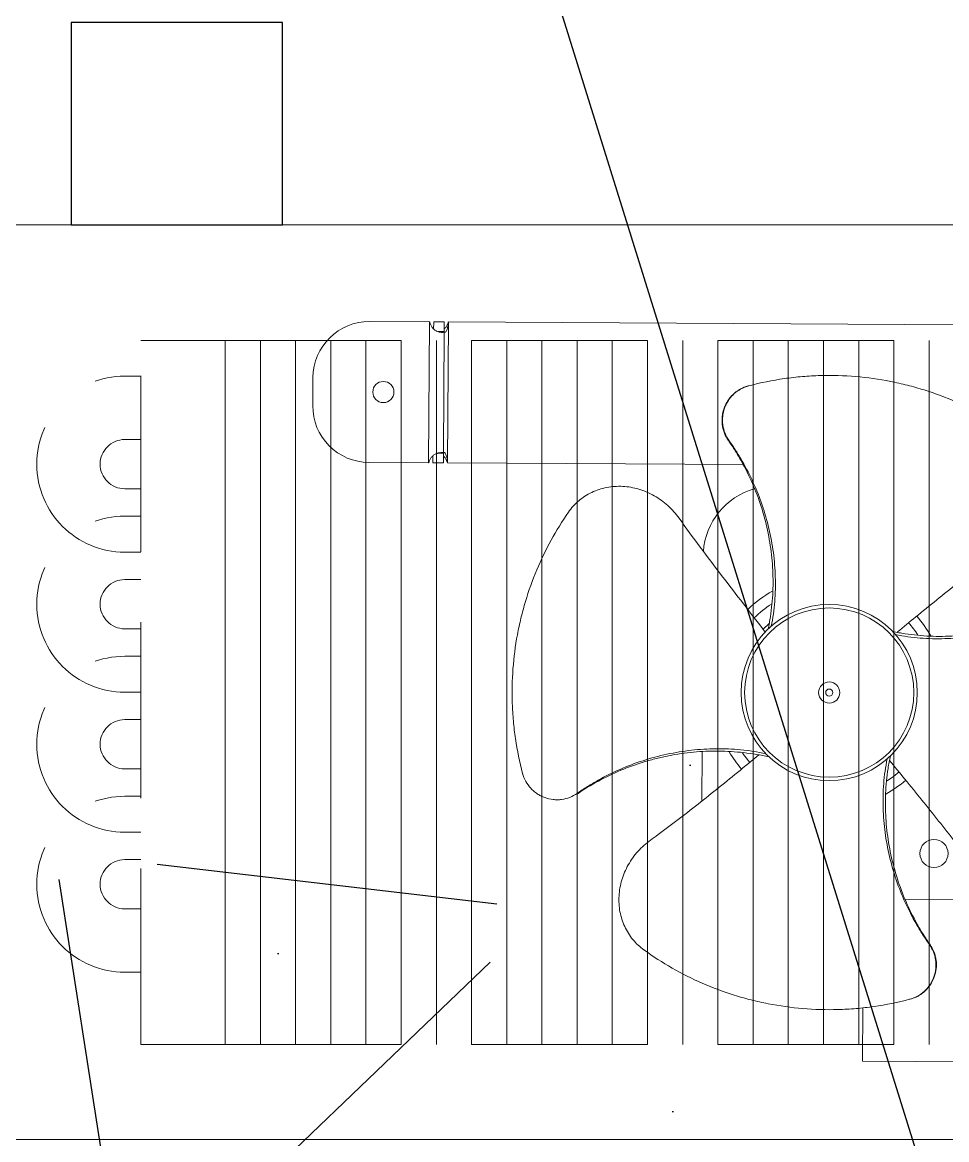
# Model space of a CAD drawing. Header units: millimetres. Extents: x 12325263 to 13848842, y -1463133 to 573208.
# Drawn here: x 12567190.1 to 12567321.4, y -834841.9 to -834683.1 of the extents above; entities that cross this region are included whole.
import ezdxf
from ezdxf.xclip import XClip

# ---------------------------------------------------------------- set-up
doc = ezdxf.new("R2010")
doc.units = ezdxf.units.MM
doc.header["$LTSCALE"] = 1000
doc.header["$XCLIPFRAME"] = 0
for name, pattern in [('ACAD_ISO03W100', [30, 12, -18]), ('DASH', [0.35, 0.25, -0.1]), ('DASH_2_167774853', [81.6, 40.8, -40.8]), ('HIDDEN', [9.524999999999999, 6.35, -3.175]), ('PHANTOM', [2.5, 1.25, -0.25, 0.25, -0.25, 0.25, -0.25])]:
    doc.linetypes.add(name, pattern=pattern)
for name, color, linetype in [('fur202301', 252, 'Continuous'), ('WALL', 5, 'Continuous'), ('WALL-SHATCH', 8, 'Continuous'), ('建筑-楼板开洞', 251, 'Continuous')]:
    doc.layers.add(name, color=color, linetype=linetype)

# ---------------------------------------------------------------- blocks, each defined once
blk = doc.blocks.new('adgshg13-A$C7F010FC0')
at = {"layer": 'WALL-SHATCH'}
h = blk.add_hatch(color=256, dxfattribs=at)
h.dxf.hatch_style = 1
h.paths.add_polyline_path([(-60384.17120504379, -16880.89509773254), (-763.1647881269455, 197.4793643951416), (12587.61850607395, -13153.30393266678), (12587.61850607395, -157996.0197629929), (-162964.8506313562, -188820.4315237999), (-171262.3814957142, -180522.900662899), (-171262.3814957142, -31310.89849328995), (-150707.1909123659, -10755.70791006088), (-131860.0775495768, -7980.895098209381), (-99162.38149428368, -7980.895098209381), (-99162.38149428368, -4980.895097732544), (-76620.42811572552, -4980.895097732544), (-70107.65229141712, -16880.89509773254)], flags=16)
h.paths.add_polyline_path([(-60091.22944009304, -16380.89510011673), (-646.8769880533218, 646.876989364624), (12987.61850607395, -12987.61850786209), (12987.61850607395, -158331.9049158096), (-163100.5840539932, -189250.3835258484), (-171662.3814958334, -180688.5860877037), (-171662.3814958334, -31145.21306848526), (-150777.8961598873, -10260.7277340889), (-131896.6870943308, -7480.895098209381), (-99562.38149428368, -7480.895098209381), (-99562.38149428368, -4580.895097732544), (-76365.55243730545, -4580.895097732544), (-69907.50581622124, -16380.89510774612)])
blk = doc.blocks.new('A$C4C7A72D3')
at = {"layer": 'WALL', "color": 1}
blk.add_blockref('adgshg13-A$C7F010FC0', (210433.0120974779, 205503.5692701337), dxfattribs=at)
blk = doc.blocks.new('asdgagA$C738B0E02')
at = {"color": 250, "linetype": 'DASH', "lineweight": 0, "ltscale": 0.1}
for p, q in [((436.7720022453141, 100.0000016638442), (26.77200224531407, 100.0000016638369)), ((436.7720022453141, 100.0000016638442), (448.7720022453141, 100.0000016638442)), ((448.7720022453141, 1.663844159338623e-06), (448.7720022453141, 100.0000016638442)), ((448.7720022453141, 94.95317655440158), (451.0440505337174, 94.95317655440158)), ((448.7720022453141, 85.95317655440158), (451.0440505337174, 85.95317655440158)), ((448.7720022453141, 78.95317655440158), (451.0440505337174, 78.95317655440158)), ((448.7720022453141, 75.05767712575471), (451.0440505337174, 75.05767712575471)), ((448.7720022453141, 69.95317655440158), (451.0440505337174, 69.95317655440158)), ((448.7720022453141, 69.95317655440158), (451.0440505337174, 69.95317655440158)), ((448.7720022453141, 66.05767712575471), (451.0440505337174, 66.05767712575471)), ((448.7720022453141, 59.05767712575471), (451.0440505337174, 59.05767712575471)), ((448.7720022453141, 55.16217769712239), (451.0440505337174, 55.16217769712239)), ((448.7720022453141, 50.05767712575471), (451.0440505337174, 50.05767712575471)), ((448.7720022453141, 50.05767712575471), (451.0440505337174, 50.05767712575471)), ((448.7720022453141, 50.05767712575471), (451.0440505337174, 50.05767712575471)), ((448.7720022453141, 46.16217769712239), (451.0440505337174, 46.16217769712239)), ((448.7720022453141, 39.16217769712239), (451.0440505337174, 39.16217769712239)), ((448.7720022453141, 35.26667826847552), (451.0440505337174, 35.26667826847552)), ((448.7720022453141, 30.16217769712239), (451.0440505337174, 30.16217769712239)), ((448.7720022453141, 30.16217769712239), (451.0440505337174, 30.16217769712239)), ((448.7720022453141, 30.16217769712239), (451.0440505337174, 30.16217769712239)), ((448.7720022453141, 30.16217769712239), (451.0440505337174, 30.16217769712239)), ((448.7720022453141, 26.26667826847552), (451.0440505337174, 26.26667826847552)), ((448.7720022453141, 19.26667826847552), (451.0440505337174, 19.26667826847552)), ((448.7720022453141, 10.26667826847552), (451.0440505337174, 10.26667826847552)), ((26.77200224531407, 1.663836883381009e-06), (436.7720022453141, 1.663844159338623e-06)), ((436.7720022453141, 1.663844159338623e-06), (448.7720022453141, 1.663844159338623e-06))]:
    blk.add_line(p, q, dxfattribs=at)
at = {"color": 250, "linetype": 'DASH_2_167774853', "lineweight": 0, "ltscale": 0.1}
for p, q in [((336.7720022453141, 100.0000016638442), (336.7720022453141, 1.663844159338623e-06)), ((341.7720022453141, 100.0000016638442), (341.7720022453141, 1.663844159338623e-06)), ((346.7720022453141, 100.0000016638442), (346.7720022453141, 1.663844159338623e-06)), ((351.7720022453141, 100.0000016638442), (351.7720022453141, 1.663844159338623e-06)), ((356.7720022453141, 100.0000016638442), (356.7720022453141, 1.663844159338623e-06)), ((361.7720022453141, 100.0000016638442), (361.7720022453141, 1.663844159338623e-06)), ((366.7720022453141, 100.0000016638442), (366.7720022453141, 1.663844159338623e-06)), ((371.7720022453141, 100.0000016638442), (371.7720022453141, 1.663844159338623e-06)), ((376.7720022453141, 100.0000016638442), (376.7720022453141, 1.663844159338623e-06)), ((381.7720022453141, 100.0000016638442), (381.7720022453141, 1.663844159338623e-06)), ((386.7720022453141, 100.0000016638442), (386.7720022453141, 1.663844159338623e-06)), ((391.7720022453141, 100.0000016638442), (391.7720022453141, 1.663844159338623e-06)), ((396.7720022453141, 100.0000016638442), (396.7720022453141, 1.663844159338623e-06)), ((401.7720022453141, 100.0000016638442), (401.7720022453141, 1.663844159338623e-06)), ((406.7720022453141, 100.0000016638442), (406.7720022453141, 1.663844159338623e-06)), ((411.7720022453141, 100.0000016638442), (411.7720022453141, 1.663844159338623e-06)), ((416.7720022453141, 100.0000016638442), (416.7720022453141, 1.663844159338623e-06)), ((421.7720022453141, 100.0000016638442), (421.7720022453141, 1.663844159338623e-06)), ((426.7720022453141, 100.0000016638442), (426.7720022453141, 1.663844159338623e-06)), ((431.7720022453141, 100.0000016638442), (431.7720022453141, 1.663844159338623e-06)), ((436.7720022453141, 1.663844159338623e-06), (436.7720022453141, 100.0000016638442)), ((436.7720022453141, 100.0000016638442), (436.7720022453141, 1.663844159338623e-06))]:
    blk.add_line(p, q, dxfattribs=at)
at = {"color": 250, "linetype": 'DASH', "lineweight": 0, "ltscale": 0.1}
for centre, radius in [((451.0440505337174, 82.45317655440158), 12.5), ((451.0440505337174, 82.45317655440158), 3.5), ((451.0440505337174, 62.55767712575471), 12.5), ((451.0440505337174, 62.55767712575471), 3.5), ((451.0440505337174, 42.66217769712239), 12.5), ((451.0440505337174, 42.66217769712239), 3.5), ((451.0440505337174, 22.76667826847552), 12.5), ((451.0440505337174, 22.76667826847552), 3.5)]:
    blk.add_arc(centre, radius, 270, 90, dxfattribs=at)
blk = doc.blocks.new('asdgag风机')
at = {"color": 18, "lineweight": 0, "true_color": 0x000000}
for p, q in [((11789.53820538704, 5628.639247120731), (11789.53820538704, 5678.021733962297)), ((11894.20898088093, 5642.133217381654), (11894.20898113573, 5569.197882591225)), ((11789.53820538704, 5628.639247120731), (11797.09827943855, 5628.639247120731)), ((11874.18367411711, 5569.20704351825), (11874.18367387554, 5611.343893765622))]:
    blk.add_line(p, q, dxfattribs=at)
at = {"color": 18, "linetype": 'Continuous', "lineweight": 0, "true_color": 0x000000}
for p, q in [((11812.58658209196, 5634.59438025165), (11812.58658209196, 5642.133217381654)), ((11826.33367624222, 5605.587032804207), (11833.33863882101, 5605.587032804207)), ((11874.18367411711, 5569.20704351825), (11874.18367516647, 5569.197890065306)), ((11894.20898113573, 5569.20704351825), (11874.18367411711, 5569.20704351825)), ((11874.18367388601, 5568.606287393754), (11874.18367425841, 5567.104389624678)), ((11875.56018615235, 5567.804018755538), (11875.56018722617, 5568.60628518156)), ((11892.83246898085, 5568.606282149188), (11875.56018722617, 5568.60628518156)), ((11892.83246898085, 5568.606282149188), (11892.83246852455, 5567.737255926379)), ((11894.20898092225, 5568.606279933747), (11894.2089808284, 5567.104382163573)), ((11874.18367402735, 5566.503633500131), (11874.18367174589, 5558.01347909132)), ((11894.2089805973, 5566.503626039077), (11874.18367402735, 5566.503633500131)), ((11894.20897831584, 5558.013471630265), (11894.2089805973, 5566.503626039077)), ((11882.19379083302, 5550.003352172103), (11886.19885279973, 5550.003350681433))]:
    blk.add_line(p, q, dxfattribs=at)
at = {"color": 18, "linetype": 'Continuous', "lineweight": 0, "true_color": 0x000000, "flags": 128}
for points in [[(11830.65119046523, 5633.591163017252), (11829.99694774992, 5632.803015953035), (11829.36606605016, 5631.924345419849)], [(11850.80170757163, 5614.137916088224), (11850.82499864959, 5614.159924977281), (11851.6409566242, 5615.005938392247)], [(11831.89124244351, 5612.388291467783), (11832.09064286656, 5612.21403500228), (11833.19404894295, 5611.352758410578)], [(11894.20898113573, 5569.20704351825), (11894.20898104477, 5569.205894673606), (11894.20898140248, 5569.204753290013), (11894.20898131153, 5569.203604445367), (11894.20898120295, 5569.202463060677), (11894.20898109443, 5569.201321676037), (11894.20898146971, 5569.200172832489), (11894.20898136113, 5569.1990314478), (11894.20898127018, 5569.197882603152)], [(11874.18367388601, 5568.606287393754), (11874.40055371898, 5568.60628359461), (11874.61288665437, 5568.606284003614), (11874.81622092722, 5568.606285592945), (11875.00629686708, 5568.606285787375), (11875.17912894044, 5568.606290117414), (11875.33109532347, 5568.606290050626), (11875.45900685392, 5568.606285533677), (11875.56018722617, 5568.60628518156)], [(11892.83246898085, 5568.606282149188), (11892.93364795434, 5568.606281793824), (11893.06156039973, 5568.60628473903), (11893.213525384, 5568.606284668949), (11893.38635747499, 5568.606281539028), (11893.57643388103, 5568.606281734557), (11893.77976908641, 5568.606283326034), (11893.9921020218, 5568.60628373504), (11894.20898092225, 5568.606279933747)], [(11874.18367402735, 5566.503633500131), (11874.18367393225, 5566.507632075376), (11874.18367381952, 5566.511638110625), (11874.18367370684, 5566.515644145828), (11874.18367359411, 5566.51965018108), (11874.18367348144, 5566.52365621633), (11874.18367336871, 5566.527662251529), (11874.18367325603, 5566.531668286781), (11874.1836731433, 5566.535674321982)], [(11874.18367425841, 5567.104389624678), (11874.40055222638, 5567.104385821141), (11874.61288516177, 5567.104386230145), (11874.81622129961, 5567.10438782387), (11875.00629723947, 5567.104388018248), (11875.17912931284, 5567.104392348337), (11875.19090497331, 5567.104390250288)], [(11893.20406224333, 5567.104386985065), (11893.21352529016, 5567.104386898772), (11893.38635738109, 5567.104383768854), (11893.57643332095, 5567.104383963234), (11893.77976899251, 5567.104385555858), (11893.99210146172, 5567.104385963768), (11894.2089808284, 5567.104382163573)], [(11894.20898064577, 5566.535666863126), (11894.20898029221, 5566.531660826776), (11894.20898040494, 5566.527654791576), (11894.20898050005, 5566.52365621633), (11894.20898061277, 5566.519650181079), (11894.20898025921, 5566.515644144731), (11894.20898037189, 5566.511638109529), (11894.20898048462, 5566.507632074277), (11894.2089805973, 5566.503626039077)]]:
    blk.add_lwpolyline(points, dxfattribs=at)
at = {"color": 18, "linetype": 'Continuous', "lineweight": 0, "true_color": 0x000000}
for centre, radius in [((11819.09480651012, 5638.628788433334), 2.002530691209623), ((11841.87359312263, 5623.609808249263), 12.51581682005997), ((11841.87359312263, 5623.609808249263), 12.01518414725757), ((11841.87359312263, 5623.609808249263), 1.501898018407211), ((11841.87359312263, 5623.609808249263), 0.5006326728023988), ((11884.19632521903, 5560.016003397755), 1.501898018407106)]:
    blk.add_circle(centre, radius, dxfattribs=at)
for centre, radius, start, end in [((11841.87359312263, 5623.609808249263), 16.52087820247915, 48.52913982195294, 60.45195352199714), ((11841.87359312263, 5623.609808249263), 15.01898018407197, 48.36054598782324, 56.66829207323114), ((11841.87359312263, 5623.609808249263), 16.52087820247918, 138.5356785024722, 150.4758794764958), ((11841.87359312263, 5623.609808249263), 15.01898018407197, 314.5350674850347, 326.5420559483891), ((11841.87359312263, 5623.609808249263), 16.52087820247918, 315.2396857779509, 330.4758794764958), ((11861.14795102553, 5615.599685484424), 10.01265345604797, 273.7373532061236, 343.7384482624732), ((11841.87359312263, 5623.609808249263), 16.52087820247918, 228.5291398219529, 238.9711771602478), ((11882.19379396754, 5558.013473266896), 8.01012276483841, 179.9999839687114, 269.9999839688156), ((11886.19885534994, 5558.013472146265), 8.01012276483841, 269.9999839688156, 359.9999839687114)]:
    blk.add_arc(centre, radius, start, end, dxfattribs=at)
for points, knots in [([(11856.31429853321, 5659.317514846385), (11855.97784037509, 5658.852343177337), (11855.65182360773, 5658.377935543241), (11855.02123176821, 5657.410094970148), (11854.71638653385, 5656.916390204913), (11853.84365347354, 5655.422656613696), (11853.31350016095, 5654.405172876292), (11851.87950015252, 5651.286405587285), (11851.12225198364, 5649.123195434659), (11850.44215066081, 5646.30297666456), (11850.31872368294, 5645.732550249102), (11850.10170190569, 5644.591587518915), (11850.00832686694, 5644.019680050848), (11849.77133707582, 5642.299737760534), (11849.66950810975, 5641.147628017114), (11849.58734905881, 5638.830469407319), (11849.60548906653, 5637.665560666925), (11849.73501413775, 5635.906335623828), (11849.79278082423, 5635.318202765404), (11849.94492411906, 5634.148735026869), (11850.04405223811, 5633.566757226355), (11850.16289235644, 5632.987078048387)], [0, 0, 0, 0, 0.0625, 0.0625, 0.125, 0.125, 0.2500000000000001, 0.2500000000000001, 0.5000000000000001, 0.5000000000000001, 0.5625000000000001, 0.5625000000000001, 0.6250000000000001, 0.6250000000000001, 0.7500000000000002, 0.7500000000000002, 0.8750000000000002, 0.8750000000000002, 0.9375, 0.9375, 1, 1, 1, 1]), ([(11850.61113348556, 5632.570894069592), (11850.55170306036, 5632.864271776432), (11850.49243005713, 5633.157609519772), (11850.38329946643, 5633.745405173917), (11850.33414255157, 5634.039954227474), (11850.20281544499, 5634.925553529813), (11850.13627939966, 5635.518488384038), (11850.0292002926, 5636.707421103327), (11849.99093955139, 5637.301602794975), (11849.94806258339, 5638.484111508884), (11849.94256746429, 5639.073331162363), (11849.97060416829, 5640.835526038847), (11850.05082845756, 5642.002816323166), (11850.3254823424, 5644.324561301944), (11850.52221351516, 5645.478759729973), (11850.90485425535, 5647.200829121995), (11851.04669048737, 5647.773835055121), (11851.35702786604, 5648.904836177806), (11851.52607985834, 5649.464168254395), (11852.07459775865, 5651.123939489957), (11852.49358251394, 5652.206982138221), (11853.43291519855, 5654.329064295248), (11853.95621275601, 5655.366792936228), (11854.82086466336, 5656.889127066457), (11855.12318710967, 5657.392018009842), (11855.75108282014, 5658.380167245605), (11856.07612825689, 5658.86449252919), (11856.41205684001, 5659.33928584109)], [0, 0, 0, 0, 0.03125, 0.03125, 0.0625, 0.0625, 0.1250000000000001, 0.1250000000000001, 0.1875000000000001, 0.1875000000000001, 0.2500000000000002, 0.2500000000000002, 0.3750000000000002, 0.3750000000000002, 0.5000000000000003, 0.5000000000000003, 0.5625000000000001, 0.5625000000000001, 0.625, 0.625, 0.7499999999999997, 0.7499999999999997, 0.8749999999999994, 0.8749999999999994, 0.9374999999999998, 0.9374999999999998, 1, 1, 1, 1]), ([(11850.54063619369, 5633.257109447032), (11851.26035493511, 5634.120013171769), (11853.61302206391, 5636.940733422154), (11857.55300300459, 5641.757069768279), (11860.95926332, 5646.123522906509), (11862.72892537692, 5648.531909782785), (11862.99184859711, 5648.889729983823)], [0, 0, 0, 0, 0.1684130252952762, 0.5505203156048141, 0.9332196531143134, 1, 1, 1, 1]), ([(11878.58986135686, 5649.725771545263), (11880.44410586648, 5647.118900873282), (11882.00287394737, 5644.347663223276), (11883.9027654481, 5639.926947848142), (11884.46219245066, 5638.409133521538), (11885.18358176103, 5636.061434986226), (11885.40472416084, 5635.26555656808), (11885.8042130504, 5633.655527292673), (11885.98136507845, 5632.846533454462), (11886.44548896637, 5630.407821400637), (11886.66527866272, 5628.766860652951), (11886.92349438555, 5625.452816447289), (11886.96192804318, 5623.779258012609), (11886.87634848323, 5621.24451890493), (11886.82390073606, 5620.395533794989), (11886.66923930125, 5618.689259677278), (11886.56650797621, 5617.829437935454), (11886.18628199126, 5615.274389498921), (11885.83665640194, 5613.593695746631), (11885.39199172605, 5611.936039580906)], [0, 0, 0, 0, 0.2499999999999998, 0.2499999999999998, 0.3749999999999997, 0.3749999999999997, 0.4374999999999997, 0.4374999999999997, 0.4999999999999997, 0.4999999999999997, 0.6249999999999997, 0.6249999999999997, 0.7499999999999997, 0.7499999999999997, 0.8124999999999998, 0.8124999999999998, 0.8749999999999999, 0.8749999999999999, 1, 1, 1, 1]), ([(11832.2802016738, 5632.231975641211), (11831.39935027036, 5632.96668375001), (11828.5607021877, 5635.33436773873), (11823.72635098415, 5639.289244981563), (11819.35987781752, 5642.695477549019), (11816.9514915053, 5644.465140387405), (11816.59367138807, 5644.728063723701)], [0, 0, 0, 0, 0.1713172214704214, 0.552090057820521, 0.9334528737321196, 1, 1, 1, 1]), ([(11806.1658865255, 5638.0505136598), (11805.83870282775, 5638.287165269603), (11805.48931438651, 5638.480168745896), (11804.74767237285, 5638.781565306898), (11804.35239738691, 5638.889154250802), (11803.7570152751, 5638.976456955548), (11803.55696722326, 5638.993728564992), (11803.15364918732, 5639.004254858641), (11802.94895992194, 5638.997329853069), (11802.34208570931, 5638.939805183221), (11801.94758442235, 5638.853914900763), (11801.3709662452, 5638.653533669894), (11801.18032354719, 5638.57406432578), (11800.81420078648, 5638.39462565435), (11800.63766320152, 5638.294429424158), (11800.29745798144, 5638.073361436797), (11800.13378948473, 5637.952491086147), (11799.81972545225, 5637.689419601611), (11799.66981167857, 5637.547335488447), (11799.25274848635, 5637.100938133095), (11799.01325016925, 5636.773189609978), (11798.61383203598, 5636.055491448911), (11798.46107231094, 5635.67827652768), (11798.35519451925, 5635.283576917571)], [0, 0, 0, 0, 0.1250000000000002, 0.1250000000000002, 0.2500000000000003, 0.2500000000000003, 0.3124999999999993, 0.3124999999999993, 0.3749999999999984, 0.3749999999999984, 0.4999999999999966, 0.4999999999999966, 0.5624999999999968, 0.5624999999999968, 0.6249999999999969, 0.6249999999999969, 0.6874999999999971, 0.6874999999999971, 0.7499999999999973, 0.7499999999999973, 0.8749999999999987, 0.8749999999999987, 1, 1, 1, 1]), ([(11798.3754540467, 5635.358841777808), (11798.48133065753, 5635.750825980705), (11798.63278285768, 5636.12305671049), (11798.92662023057, 5636.652455793673), (11799.03665968754, 5636.825166788141), (11799.27582032891, 5637.154183826839), (11799.5330832579, 5637.466159578734), (11799.82557272101, 5637.74496688806), (11800.13597338167, 5638.006906043275), (11800.30091487003, 5638.129773264236), (11800.80968553418, 5638.463019073542), (11801.17086918452, 5638.642116491222), (11801.9375843487, 5638.91360174902), (11802.33280574649, 5639.00169166757), (11803.13130180656, 5639.082888475966), (11803.54040300655, 5639.075301652997), (11804.13334053051, 5638.99322474466), (11804.32868955654, 5638.954266697207), (11804.71477465971, 5638.853082807404), (11804.90658468153, 5638.790403093648), (11805.46611311622, 5638.569436676515), (11805.81653686675, 5638.380042367971), (11806.1441155308, 5638.148271966595)], [0, 0, 0, 0, 0.1249999999999989, 0.1249999999999989, 0.1874999999999983, 0.1874999999999983, 0.2499999999999978, 0.3124999999999973, 0.3124999999999973, 0.3749999999999967, 0.3749999999999967, 0.4999999999999974, 0.4999999999999974, 0.6249999999999981, 0.6249999999999981, 0.7499999999999987, 0.7499999999999987, 0.812499999999999, 0.812499999999999, 0.8749999999999993, 0.8749999999999993, 1, 1, 1, 1]), ([(11806.1441155308, 5638.148271966595), (11806.14861285516, 5638.127424016204), (11806.15314984456, 5638.10680865961), (11806.15772640535, 5638.086426377802), (11806.15877123941, 5638.081773079564), (11806.15981813612, 5638.077131929293), (11806.16086709446, 5638.072502932965), (11806.1625350268, 5638.065142437891), (11806.16420817178, 5638.057812671999), (11806.1658865255, 5638.0505136598)], [0, 0, 0, 0, 0.0009529818474342, 0.0009529818474342, 0.0009529818474342, 0.0011705486355472, 0.0011705486355472, 0.0011705486355472, 0.0015164982095571, 0.0015164982095571, 0.0015164982095571, 0.0015164982095571]), ([(11806.1441155308, 5638.148271966595), (11806.61996981041, 5637.811592721308), (11807.10542459764, 5637.485827506534), (11808.09597854467, 5636.856561435548), (11808.59974593908, 5636.553837823182), (11810.12441082045, 5635.688267193493), (11811.16318176464, 5635.16484978297), (11813.28614045737, 5634.225863253603), (11814.36904499505, 5633.807314795686), (11816.58047894686, 5633.077149301013), (11817.7101014918, 5632.768059961194), (11820.01556079982, 5632.2562149708), (11821.17597595704, 5632.059042541139), (11823.50085455009, 5631.785283775693), (11824.6671278161, 5631.705990767241), (11827.00887723649, 5631.66978461054), (11828.18431423873, 5631.712297583983), (11829.95567544852, 5631.8715783691), (11830.54731195349, 5631.937647152707), (11831.43755446667, 5632.069396031542), (11831.73365294879, 5632.118742882795), (11832.32384063943, 5632.228248626828), (11832.61816472258, 5632.287722729683), (11832.9125073023, 5632.347348612153)], [0, 0, 0, 0, 0.0625000000000001, 0.0625000000000001, 0.1250000000000002, 0.1250000000000002, 0.2500000000000006, 0.2500000000000006, 0.3750000000000006, 0.3750000000000006, 0.5000000000000006, 0.5000000000000006, 0.6250000000000006, 0.6250000000000006, 0.7500000000000006, 0.7500000000000006, 0.8750000000000006, 0.8750000000000006, 0.9375000000000004, 0.9375000000000004, 0.9687500000000002, 0.9687500000000002, 1, 1, 1, 1]), ([(11806.1658865255, 5638.0505136598), (11806.63105819455, 5637.714055501676), (11807.10546582865, 5637.388038734318), (11808.07330640174, 5636.757446894796), (11808.56701116698, 5636.452601660438), (11810.06074475819, 5635.579868600134), (11811.0782284956, 5635.049715287538), (11814.1969957846, 5633.615715279115), (11816.36020593723, 5632.858467110228), (11819.18042470733, 5632.178365787395), (11819.75085112279, 5632.054938809529), (11820.89181385297, 5631.837917032275), (11821.46372132104, 5631.744541993532), (11823.18366361135, 5631.507552202407), (11824.33577335477, 5631.405723236336), (11826.65293196457, 5631.323564185397), (11827.81784070496, 5631.341704193117), (11829.57706574806, 5631.471229264338), (11830.16519860648, 5631.52899595082), (11831.33466634502, 5631.681139245649), (11831.91664414553, 5631.780267364695), (11832.4963233235, 5631.899107483026)], [0, 0, 0, 0, 0.0624999999999999, 0.0624999999999999, 0.1249999999999999, 0.1249999999999999, 0.2499999999999997, 0.2499999999999997, 0.4999999999999999, 0.4999999999999999, 0.5624999999999999, 0.5624999999999999, 0.625, 0.625, 0.75, 0.75, 0.8750000000000001, 0.8750000000000001, 0.9375, 0.9375, 1, 1, 1, 1]), ([(11805.15732488844, 5597.493844953215), (11803.30308037898, 5600.100715624963), (11801.74431229809, 5602.87195327486), (11799.84442079728, 5607.292668650116), (11799.28499379468, 5608.810482976809), (11798.56360448424, 5611.158181512345), (11798.34246208438, 5611.954059930716), (11797.94297319487, 5613.564089205944), (11797.76582116683, 5614.373083044078), (11797.30169727895, 5616.811795097718), (11797.0819075826, 5618.452755845336), (11796.82369185976, 5621.766800050986), (11796.78525820212, 5623.440358485722), (11796.87083776207, 5625.975097593586), (11796.92328550925, 5626.824082703604), (11797.07794694409, 5628.530356821509), (11797.18067826914, 5629.390178563347), (11797.56090425407, 5631.945226999656), (11797.91052984337, 5633.625920751866), (11798.35519451925, 5635.283576917571)], [0, 0, 0, 0, 0.2499999999999997, 0.2499999999999997, 0.3749999999999996, 0.3749999999999996, 0.4374999999999995, 0.4374999999999995, 0.4999999999999994, 0.4999999999999994, 0.6249999999999996, 0.6249999999999996, 0.7499999999999996, 0.7499999999999996, 0.8124999999999997, 0.8124999999999997, 0.8749999999999997, 0.8749999999999997, 1, 1, 1, 1]), ([(11798.35519451925, 5635.283576917571), (11798.35524386977, 5635.283760890344), (11798.35529323242, 5635.283944903656), (11798.35534260719, 5635.28412895751), (11798.35785582656, 5635.293497460658), (11798.36040046533, 5635.302970998315), (11798.3629767055, 5635.312549420665), (11798.3655529763, 5635.322127956924), (11798.36816085005, 5635.331811383367), (11798.37080051501, 5635.341599555879), (11798.37234085376, 5635.347311304005), (11798.37389201819, 5635.353058720557), (11798.3754540467, 5635.358841777808)], [0, 0, 0, 0, 1.15281515433e-05, 1.15281515433e-05, 1.15281515433e-05, 0.0005983213075549, 0.0005983213075549, 0.0005983213075549, 0.0011851214416672, 0.0011851214416672, 0.0011851214416672, 0.001527540235021, 0.001527540235021, 0.001527540235021, 0.001527540235021]), ([(11827.23356936006, 5587.858696960803), (11827.90669695346, 5588.831817717246), (11828.53682002048, 5589.849327749308), (11829.67989805372, 5591.92280641851), (11830.19590431068, 5592.982549974289), (11831.11693153537, 5595.148559897133), (11831.52541323788, 5596.25334162639), (11832.05270408855, 5597.94683781493), (11832.21447145664, 5598.517288322335), (11832.50884485377, 5599.670704059292), (11832.64246513096, 5600.254859359382), (11833.0000345622, 5602.013910741636), (11833.17591492616, 5603.190583708163), (11833.40758264542, 5605.552372698103), (11833.46441571474, 5606.737413115238), (11833.45556450235, 5609.117246536161), (11833.38869716826, 5610.312122093252), (11833.19982782426, 5612.112711383859), (11833.12323284639, 5612.715809756592), (11832.92352168903, 5613.913661816895), (11832.80259769955, 5614.509293864569), (11832.68995975289, 5615.106482499676)], [0, 0, 0, 0, 0.1250000000000001, 0.1250000000000001, 0.2500000000000002, 0.2500000000000002, 0.3750000000000003, 0.3750000000000003, 0.4375000000000003, 0.4375000000000003, 0.5000000000000002, 0.5000000000000002, 0.6250000000000001, 0.6250000000000001, 0.75, 0.75, 0.875, 0.875, 0.9375, 0.9375, 1, 1, 1, 1]), ([(11877.6030707145, 5609.071344531882), (11877.12721643489, 5609.40802377717), (11876.64176164766, 5609.733788991944), (11875.65120770063, 5610.36305506293), (11875.14744030622, 5610.665778675295), (11873.62277542485, 5611.531349304985), (11872.58400448066, 5612.054766715507), (11870.46104578793, 5612.993753244875), (11869.37814125025, 5613.412301702792), (11867.16670729844, 5614.142467197464), (11866.0370847535, 5614.451556537284), (11863.73162544548, 5614.963401527677), (11862.57121028826, 5615.160573957339), (11860.24633169521, 5615.434332722785), (11859.0800584292, 5615.513625731236), (11856.73830900881, 5615.549831887937), (11855.56287200657, 5615.507318914495), (11853.79151079679, 5615.348038129378), (11853.19987429181, 5615.281969345771), (11852.30963177863, 5615.150220466936), (11852.01353329651, 5615.100873615682), (11851.42334560587, 5614.991367871649), (11851.12902152272, 5614.931893768795), (11850.834678943, 5614.872267886325)], [0, 0, 0, 0, 0.0625, 0.0625, 0.125, 0.125, 0.2500000000000001, 0.2500000000000001, 0.3750000000000001, 0.3750000000000001, 0.5000000000000002, 0.5000000000000002, 0.6250000000000002, 0.6250000000000002, 0.7500000000000002, 0.7500000000000002, 0.8750000000000002, 0.8750000000000002, 0.9375000000000002, 0.9375000000000002, 0.96875, 0.96875, 1, 1, 1, 1]), ([(11877.5812997198, 5609.169102838678), (11877.11612805075, 5609.505560996802), (11876.64172041665, 5609.83157776416), (11875.67387984356, 5610.462169603682), (11875.18017507832, 5610.76701483804), (11873.68644148711, 5611.639747898344), (11872.6689577497, 5612.16990121094), (11869.5501904607, 5613.603901219363), (11867.38698030807, 5614.36114938825), (11864.56676153797, 5615.041250711083), (11863.99633512251, 5615.164677688949), (11862.85537239233, 5615.381699466203), (11862.28346492426, 5615.475074504946), (11860.56352263394, 5615.712064296071), (11859.41141289052, 5615.813893262142), (11857.09425428073, 5615.896052313081), (11855.92934554033, 5615.877912305359), (11854.17012049724, 5615.74838723414), (11853.58198763881, 5615.690620547661), (11852.41251990028, 5615.538477252829), (11851.83054209976, 5615.43934913378), (11851.2508629218, 5615.320509015448)], [0, 0, 0, 0, 0.0625, 0.0625, 0.1249999999999999, 0.1249999999999999, 0.2499999999999999, 0.2499999999999999, 0.5000000000000002, 0.5000000000000002, 0.5625000000000002, 0.5625000000000002, 0.6250000000000001, 0.6250000000000001, 0.7500000000000001, 0.7500000000000001, 0.875, 0.875, 0.9375, 0.9375, 1, 1, 1, 1]), ([(11832.94501895067, 5613.648326010439), (11832.31264986531, 5612.890024697809), (11830.04750054294, 5610.1737854884), (11826.19434760976, 5605.462428085173), (11822.78791743068, 5601.0960975581), (11821.01826015763, 5598.687707228728), (11820.75533764819, 5598.329886514655)], [0, 0, 0, 0, 0.1510741912079894, 0.5411485314013622, 0.931827263153716, 1, 1, 1, 1]), ([(11827.3349626463, 5587.879999868955), (11827.67163067104, 5588.355918138339), (11827.99734919485, 5588.841470039304), (11828.62676789505, 5589.831999231211), (11828.9294928603, 5590.335773035314), (11829.79499713587, 5591.860504257262), (11830.31847358018, 5592.899287796508), (11831.25755372428, 5595.022306865778), (11831.67633065033, 5596.105174684955), (11832.40604199468, 5598.316954340344), (11832.71525091173, 5599.446613279313), (11833.22732214864, 5601.752174781042), (11833.42440075749, 5602.912431351569), (11833.69820188493, 5605.237233697884), (11833.77744205884, 5606.403490215651), (11833.81364197323, 5608.74523615509), (11833.7714738469, 5609.920666666991), (11833.61179375134, 5611.692107161667), (11833.54574991163, 5612.283763769683), (11833.37062012866, 5613.470775788537), (11833.25529104026, 5614.060103835163), (11833.13605275974, 5614.648722428885)], [0, 0, 0, 0, 0.0625000000000002, 0.0625000000000002, 0.1250000000000004, 0.1250000000000004, 0.2500000000000003, 0.2500000000000003, 0.3750000000000003, 0.3750000000000003, 0.5000000000000002, 0.5000000000000002, 0.6250000000000001, 0.6250000000000001, 0.75, 0.75, 0.8749999999999999, 0.8749999999999999, 0.9375, 0.9375, 1, 1, 1, 1]), ([(11850.40937405826, 5614.456332707534), (11851.75177709063, 5613.425554015197), (11853.08808721024, 5612.388212479501), (11855.754338549, 5610.307478071129), (11857.08480444238, 5609.264776218804), (11859.75160303087, 5607.188748767922), (11861.088580634, 5606.156404371557), (11863.78096340865, 5604.121590028434), (11865.13643809779, 5603.118848407206), (11866.50413320152, 5602.134684467497)], [0, 0, 0, 0, 0.2500000000000002, 0.2500000000000002, 0.5000000000000004, 0.5000000000000004, 0.7500000000000002, 0.7500000000000002, 1, 1, 1, 1]), ([(11877.5812997198, 5609.169102838678), (11877.90848341755, 5608.932451228875), (11878.25787185879, 5608.739447752581), (11878.99951387244, 5608.438051191579), (11879.39478885839, 5608.330462247675), (11879.9901709702, 5608.24315954293), (11880.19021902204, 5608.225887933486), (11880.59353705798, 5608.215361639836), (11880.79822632336, 5608.222286645409), (11881.40510053599, 5608.279811315256), (11881.79960182295, 5608.365701597715), (11882.3762200001, 5608.566082828583), (11882.56686269811, 5608.645552172698), (11882.93298545882, 5608.824990844128), (11883.10952304377, 5608.92518707432), (11883.44972826386, 5609.14625506168), (11883.61339676056, 5609.267125412331), (11883.92746079305, 5609.530196896867), (11884.07737456673, 5609.67228101003), (11884.49443775895, 5610.118678365382), (11884.73393607605, 5610.4464268885), (11885.13335420932, 5611.164125049567), (11885.28611393436, 5611.541339970798), (11885.39199172605, 5611.936039580906)], [0, 0, 0, 0, 0.125, 0.125, 0.25, 0.25, 0.3124999999999999, 0.3124999999999999, 0.3749999999999998, 0.3749999999999998, 0.4999999999999997, 0.4999999999999997, 0.5624999999999998, 0.5624999999999998, 0.6249999999999998, 0.6249999999999998, 0.6874999999999998, 0.6874999999999998, 0.7499999999999998, 0.7499999999999998, 0.8749999999999999, 0.8749999999999999, 1, 1, 1, 1]), ([(11885.3717321986, 5611.86077472067), (11885.26585558777, 5611.468790517773), (11885.11440338762, 5611.096559787988), (11884.82056601473, 5610.567160704804), (11884.71052655776, 5610.394449710336), (11884.47136591639, 5610.065432671638), (11884.2141029874, 5609.753456919743), (11883.92161352429, 5609.474649610418), (11883.61121286363, 5609.212710455202), (11883.44627137527, 5609.089843234242), (11882.93750071112, 5608.756597424936), (11882.57631706078, 5608.577500007255), (11881.8096018966, 5608.306014749458), (11881.41438049881, 5608.217924830906), (11880.61588443874, 5608.136728022511), (11880.20678323875, 5608.14431484548), (11879.61384571479, 5608.226391753817), (11879.41849668876, 5608.265349801271), (11879.03241158558, 5608.366533691074), (11878.84060156377, 5608.429213404829), (11878.28107312908, 5608.650179821963), (11877.93064937854, 5608.839574130506), (11877.6030707145, 5609.071344531882)], [0, 0, 0, 0, 0.1250000000000004, 0.1250000000000004, 0.1875000000000006, 0.1875000000000006, 0.2500000000000008, 0.3125000000000011, 0.3125000000000011, 0.3750000000000012, 0.3750000000000012, 0.5000000000000013, 0.5000000000000013, 0.6250000000000014, 0.6250000000000014, 0.7500000000000016, 0.7500000000000016, 0.8125000000000017, 0.8125000000000017, 0.8750000000000018, 0.8750000000000018, 1, 1, 1, 1]), ([(11885.39199172605, 5611.936039580906), (11885.39194237553, 5611.935855608133), (11885.39189301288, 5611.935671594822), (11885.39184363811, 5611.935487540968), (11885.38933041874, 5611.926119037819), (11885.38678577997, 5611.916645500162), (11885.3842095398, 5611.907067077812), (11885.381633269, 5611.897488541554), (11885.37902539525, 5611.88780511511), (11885.37638573029, 5611.878016942599), (11885.37484539154, 5611.872305194472), (11885.37329422711, 5611.86655777792), (11885.3717321986, 5611.86077472067)], [0, 0, 0, 0, 1.15281515429e-05, 1.15281515429e-05, 1.15281515429e-05, 0.0005983213075559, 0.0005983213075559, 0.0005983213075559, 0.0011851214416693, 0.0011851214416693, 0.0011851214416693, 0.0015275402350204, 0.0015275402350204, 0.0015275402350204, 0.0015275402350204]), ([(11877.6030707145, 5609.071344531882), (11877.59857339014, 5609.092192482274), (11877.59403640074, 5609.112807838868), (11877.58945983995, 5609.133190120676), (11877.58841500589, 5609.137843418914), (11877.58736810918, 5609.142484569184), (11877.58631915084, 5609.147113565512), (11877.5846512185, 5609.154474060586), (11877.58297807352, 5609.161803826479), (11877.5812997198, 5609.169102838678)], [0, 0, 0, 0, 0.0009529818474342, 0.0009529818474342, 0.0009529818474342, 0.0011705486355451, 0.0011705486355451, 0.0011705486355451, 0.0015164982095571, 0.0015164982095571, 0.0015164982095571, 0.0015164982095571]), ([(11867.28088534815, 5586.399629619007), (11867.89113887234, 5586.816313714366), (11868.43375841006, 5587.303244761828), (11869.14892461023, 5588.135198472568), (11869.37177997728, 5588.431370466886), (11869.77717122745, 5589.051257713178), (11869.95844819145, 5589.372503162122), (11870.27933211521, 5590.036866444379), (11870.41893690618, 5590.379985829033), (11870.65582241547, 5591.088331450579), (11870.75349217404, 5591.456161414413), (11870.9749563853, 5592.569334594597), (11871.03039556332, 5593.325928685574), (11870.97512109036, 5594.482216899789), (11870.93283966557, 5594.872629745842), (11870.80331207454, 5595.639997997507), (11870.71612067521, 5596.019417750524), (11870.49755157357, 5596.76984860848), (11870.36617544201, 5597.140859744823), (11870.05801985391, 5597.874257605281), (11869.88171335251, 5598.234680621073), (11869.29890640912, 5599.27479426037), (11868.8356153406, 5599.922966208046), (11867.75654438314, 5601.127443925314), (11867.15834177681, 5601.663930066839), (11866.50413320152, 5602.134684467497)], [0, 0, 0, 0, 0.1250000000000004, 0.1250000000000004, 0.1875000000000004, 0.1875000000000004, 0.2500000000000005, 0.2500000000000005, 0.3125000000000006, 0.3125000000000006, 0.3750000000000006, 0.3750000000000006, 0.5000000000000007, 0.5000000000000007, 0.5625000000000006, 0.5625000000000006, 0.6250000000000003, 0.6250000000000003, 0.6875000000000001, 0.6875000000000001, 0.7499999999999998, 0.7499999999999998, 0.8749999999999999, 0.8749999999999999, 1, 1, 1, 1]), ([(11805.15732488844, 5597.493844953213), (11805.57976275239, 5596.899942222184), (11806.06954066901, 5596.373022156931), (11806.90142922357, 5595.680307628201), (11807.19656310199, 5595.464943829877), (11807.81438966406, 5595.072915633599), (11808.13396673073, 5594.897946606876), (11808.79371843087, 5594.588873650692), (11809.13389484293, 5594.454772495935), (11809.83500340717, 5594.227952885211), (11810.19845124846, 5594.134828963782), (11811.30047918439, 5593.924533724672), (11812.04774462867, 5593.874463975311), (11813.18705403361, 5593.933573291892), (11813.57221937366, 5593.976452920461), (11814.33036338474, 5594.106218684494), (11814.70488101612, 5594.192912037306), (11815.44498305457, 5594.409048140448), (11815.81056718404, 5594.53849110718), (11816.53262819072, 5594.841030795145), (11816.889663106, 5595.014816542377), (11817.91881628751, 5595.588240901818), (11818.55928381101, 5596.042809267233), (11819.45147148468, 5596.833617898308), (11819.73589714933, 5597.11460970018), (11820.26973443358, 5597.701590325726), (11820.52060810412, 5598.00883321567), (11820.75533773435, 5598.329886424654)], [0, 0, 0, 0, 0.1250000000000005, 0.1250000000000005, 0.187500000000001, 0.187500000000001, 0.2500000000000014, 0.2500000000000014, 0.3125000000000019, 0.3125000000000019, 0.3750000000000024, 0.3750000000000024, 0.5000000000000022, 0.5000000000000022, 0.5625000000000019, 0.5625000000000019, 0.6250000000000016, 0.6250000000000016, 0.6875000000000013, 0.6875000000000013, 0.750000000000001, 0.750000000000001, 0.8750000000000004, 0.8750000000000004, 0.9375000000000004, 0.9375000000000004, 1, 1, 1, 1]), ([(11827.3349626463, 5587.879999868955), (11827.10317869775, 5587.552347084742), (11826.91473737092, 5587.203190561777), (11826.62184410685, 5586.463382049446), (11826.51813979029, 5586.069570190928), (11826.43579858079, 5585.477039263364), (11826.42005302662, 5585.278079638028), (11826.41228908031, 5584.87722228679), (11826.4204429623, 5584.673954647208), (11826.4812286887, 5584.070692739183), (11826.56868036402, 5583.678976556148), (11826.7702168414, 5583.107044744844), (11826.84991926551, 5582.917897748435), (11827.0296941312, 5582.554341011069), (11827.12988167636, 5582.379126886437), (11827.35053339031, 5582.041616832441), (11827.47099661034, 5581.879320311292), (11827.73277945634, 5581.568010334244), (11827.87439833272, 5581.4190153634), (11828.31889227347, 5581.004709015495), (11828.64467161069, 5580.766982553048), (11829.35654428362, 5580.370399028539), (11829.73254994741, 5580.217551985516), (11830.12462898817, 5580.111650429712)], [0, 0, 0, 0, 0.1249999999999998, 0.1249999999999998, 0.2499999999999997, 0.2499999999999997, 0.3124999999999997, 0.3124999999999997, 0.3749999999999997, 0.3749999999999997, 0.4999999999999998, 0.4999999999999998, 0.5624999999999997, 0.5624999999999997, 0.6249999999999996, 0.6249999999999996, 0.6874999999999996, 0.6874999999999996, 0.7499999999999994, 0.7499999999999994, 0.8749999999999997, 0.8749999999999997, 1, 1, 1, 1]), ([(11827.23356936006, 5587.858696960803), (11827.25517682325, 5587.863089743867), (11827.27655544337, 5587.86752736477), (11827.29770385784, 5587.872008519593), (11827.3027015369, 5587.873067481893), (11827.30768636065, 5587.874128875682), (11827.31265831116, 5587.875192684258), (11827.32012211981, 5587.876789655833), (11827.32755691837, 5587.878392069299), (11827.3349626463, 5587.879999868955)], [0, 0, 0, 0, 0.0009530137221924, 0.0009530137221924, 0.0009530137221924, 0.0011782247189512, 0.0011782247189512, 0.0011782247189512, 0.001516307693212, 0.001516307693212, 0.001516307693212, 0.001516307693212]), ([(11867.28088534815, 5586.399629619005), (11864.69511060826, 5584.634049961391), (11861.95404941835, 5583.152434964535), (11857.59152869969, 5581.354058762619), (11856.09529146763, 5580.826037222183), (11853.7833732927, 5580.147985956298), (11852.99947779976, 5579.940561796253), (11851.41738635324, 5579.567732839561), (11850.62269447567, 5579.403034607905), (11848.22787921266, 5578.973703876715), (11846.61748698702, 5578.773693942499), (11843.36721406095, 5578.548175216069), (11841.72685710126, 5578.522662850097), (11839.24394693621, 5578.622043992673), (11838.41257840626, 5578.67815828352), (11836.74224910528, 5578.83815315269), (11835.90029483788, 5578.942584875984), (11833.39577102754, 5579.325415943974), (11831.74872837372, 5579.672977014832), (11830.12462898818, 5580.111650429708)], [0, 0, 0, 0, 0.2499999999999999, 0.2499999999999999, 0.3750000000000001, 0.3750000000000001, 0.4375000000000002, 0.4375000000000002, 0.5000000000000003, 0.5000000000000003, 0.6250000000000003, 0.6250000000000003, 0.7500000000000002, 0.7500000000000002, 0.8125000000000002, 0.8125000000000002, 0.8750000000000002, 0.8750000000000002, 1, 1, 1, 1]), ([(11830.12462898817, 5580.111650429712), (11830.12406304825, 5580.111803291535), (11830.12349676583, 5580.111956257723), (11830.12293014091, 5580.112109328311), (11830.11325288027, 5580.114723586796), (11830.10347572083, 5580.117368297173), (11830.09359881481, 5580.12004363694), (11830.08372178743, 5580.122719009578), (11830.07374500806, 5580.125425013161), (11830.06366862961, 5580.128161829231), (11830.0575168322, 5580.129832701171), (11830.05132791027, 5580.131515058192), (11830.04510189875, 5580.133208942348)], [0, 0, 0, 0, 3.35067051364e-05, 3.35067051364e-05, 3.35067051364e-05, 0.0006057603441849, 0.0006057603441849, 0.0006057603441849, 0.0011780210144118, 0.0011780210144118, 0.0011780210144118, 0.001527395682667, 0.001527395682667, 0.001527395682667, 0.001527395682667]), ([(11875.66668364756, 5568.686701544496), (11875.6668691036, 5568.693031641942), (11875.66742199174, 5568.711903153072), (11875.64756182178, 5568.752340820428), (11875.59178064622, 5568.822808825164), (11875.38490858414, 5568.971352341657), (11874.88995971463, 5569.124668189865), (11874.44906084081, 5569.170377022812), (11874.18367516646, 5569.197890065317)], [0, 0, 0, 0, 0.0230220213040075, 0.0686340668587452, 0.1157112762312738, 0.2233074328033738, 0.5324935196148024, 1, 1, 1, 1]), ([(11875.13953484613, 5568.606286358845), (11875.08754129981, 5568.663720920914), (11874.94134719886, 5568.825213928395), (11874.61325939596, 5569.028437222541), (11874.33058950355, 5569.124878450907), (11874.18367500115, 5569.175002696387)], [0, 0, 0, 0, 0.2095348388286903, 0.5891646088140207, 1, 1, 1, 1]), ([(11894.20898127018, 5569.197882603137), (11893.94738734418, 5569.174706050322), (11893.51163716186, 5569.136099698604), (11893.0203946285, 5568.985482835321), (11892.81481295987, 5568.834261993631), (11892.75768694899, 5568.761185079346), (11892.73621049566, 5568.717529506067), (11892.73584076138, 5568.696435557137), (11892.73570314786, 5568.688584479763)], [0, 0, 0, 0, 0.4613101581974454, 0.76842757251514, 0.8770714394724557, 0.9252216404454998, 0.9721678151032506, 1, 1, 1, 1]), ([(11894.20898110486, 5569.174995234209), (11894.06418604642, 5569.133458274536), (11893.78558195104, 5569.053535884927), (11893.44355342593, 5568.851677690987), (11893.28641398882, 5568.678342559865), (11893.22108473527, 5568.60628009778)], [0, 0, 0, 0, 0.3873406210487911, 0.7452925844872877, 1, 1, 1, 1]), ([(11874.18367314331, 5566.535674322002), (11874.32794413673, 5566.57391733854), (11874.60559239137, 5566.647515686635), (11874.97028849804, 5566.868653147634), (11875.25998574618, 5567.162689938649), (11875.4703643602, 5567.517093050668), (11875.60382294864, 5567.898692310545), (11875.66250655218, 5568.258019539991), (11875.65178940031, 5568.545577973902), (11875.59199039706, 5568.585208370705), (11875.56018722616, 5568.606285181582)], [0, 0, 0, 0, 0.1123680534436732, 0.2162513279611198, 0.3181784919326225, 0.4250218899363902, 0.5427749253114494, 0.6759476503946887, 0.8276577920501036, 1, 1, 1, 1]), ([(11892.83246898086, 5568.606282149202), (11892.79529552887, 5568.586163554173), (11892.72535898904, 5568.548313291501), (11892.70344345323, 5568.271110103351), (11892.75543858044, 5567.920915749145), (11892.88711324316, 5567.544544830657), (11893.10055665763, 5567.190508891795), (11893.39741391995, 5566.892069293352), (11893.77270680911, 5566.661751494393), (11894.05947519881, 5566.578874448745), (11894.20898064577, 5566.535666863118)], [0, 0, 0, 0, 0.1686669187015281, 0.3173227140188911, 0.4482842833826447, 0.564955949199306, 0.6721365198576831, 0.7759709547921386, 0.8832034361540037, 1, 1, 1, 1])]:
    blk.add_open_spline(points, degree=3, knots=knots, dxfattribs=at)
blk = doc.blocks.new('asdgag2019061914040478099')
at = {"color": 1, "linetype": 'HIDDEN', "lineweight": 9, "ltscale": 100}
blk.add_lwpolyline([(575.0000000000582, -65.00000000023283), (704.9999605284538, -65.00000000023283), (704.9999605284538, -574.8352530032862), (575.0000000000582, -574.8352530032862)], close=True, dxfattribs=at)
at = {"color": 1, "linetype": 'ACAD_ISO03W100'}
blk.add_lwpolyline([(546.250019502826, -99.96496049995767), (574.999960528221, -99.96496050077258), (574.999960528221, -129.9649605007726), (546.250019502826, -129.9649604999577)], close=True, dxfattribs=at)
for name, p, rotation in [('asdgagA$C738B0E02', (691.4751545615145, -558.6143167683622), 90), ('asdgag风机', (12450.21641031711, 5485.195377719356), 180.3355001347722)]:
    blk.add_blockref(name, p, dxfattribs=dict(rotation=rotation))
blk = doc.blocks.new('*U1564')
at = {"layer": 'fur202301', "linetype": 'PHANTOM', "ltscale": 0.5}
blk.add_line((54303.60984455107, 72640.98695778192), (53179.50120877833, 72990.98695778192), dxfattribs=at)
blk = doc.blocks.new('*U1566')
h = blk.add_hatch()
h.set_pattern_fill('AR-CONC', color=6, scale=2)
h.set_pattern_definition([(49.99999999999999, (502.6581826087204, 99.99956858099904), (364.369337992008, -31.87817107780617), [38.1, -419.1]), (355, (502.6581826087204, 99.99956858099904), (-70.48684284993868, 382.1136904780703), [30.48, -335.28116834]), (100.4514447, (533.0221966087204, 97.34306158099903), (293.8824941807065, 350.2355038243902), [32.38001759999999, -356.1804891999999]), (46.18420000000002, (502.6581826087204, 201.599568580999), (542.1580817842598, -84.0846558654543), [57.14999999999994, -628.6499999999991]), (96.63555760999992, (547.8379826087203, 194.5925685809991), (474.808268103006, 494.8522491954431), [48.57004628, -534.27121632]), (351.1841511700001, (502.6581826087204, 201.599568580999), (474.8082681299541, 494.8522491710653), [45.71993414, -502.91946384]), (21, (553.4581826087203, 176.199568580999), (303.228782538265, -204.5303963741752), [38.1, -419.1]), (326.0000000000001, (553.4581826087203, 176.199568580999), (123.6040566952941, 368.3759322446385), [30.48, -335.28]), (71.45144499999999, (578.7272478087204, 159.155368780999), (426.8328385574323, 163.8455377718105), [32.3800176, -356.1798752]), (37.50000000000001, (502.6581826087204, 99.99956858099904), (6.177206501183633, 169.1100777463062), [0, -331.216, 0, -340.36, 0, -336.55]), (7.499999999999999, (502.6581826087204, 99.99956858099904), (133.6393250206115, 200.361149636239), [0, -194.056, 0, -323.596, 0, -128.27]), (327.5, (389.3741826087203, 99.99956858099904), (271.1811903337428, -11.45748798534689), [0, -127, 0, -396.24, 0, -525.78]), (317.5, (338.5741826087203, 99.99956858099904), (296.2583627720361, 50.85298206666606), [0, -165.1, 0, -263.144, 0, -373.38])])
h.paths.add_polyline_path([(-46.17142386949854, -697.500431419001), (2348.829606478219, -697.500431419001), (2348.829606478219, -2.5), (-46.17142386949854, -2.5)])
blk = doc.blocks.new('sdfgsdffhg')
at = {"layer": 'fur202301', "xscale": -1}
for name, p, rotation in [('*U1564', (59004.15628411435, 93099.40813478129), 90), ('asdgag2019061914040478099', (-13986.8305616565, 39919.90692600282), 90), ('*U1566', (-13286.83001775295, 37568.57731952379), 270)]:
    blk.add_blockref(name, p, dxfattribs=dict(at, rotation=rotation))

msp = doc.modelspace()

# ---------------------------------------------------------------- block references
ref = msp.add_blockref('A$C4C7A72D3', (12385714.85333347, -906209.5211575599), dxfattribs=dict(rotation=350.041249254255))
XClip(ref).set_block_clipping_path([(223442.85848776624, 85923.1187333744), (220542.79614323564, 85923.14223919064), (220542.85794921033, 89292.82327550603), (211526.91503559053, 89292.81013112981), (210631.4331447985, 94392.80805835268), (206113.36859029531, 94392.80254184548), (206001.43151877634, 95030.31273446558), (204376.28265885077, 94744.96136868373), (203364.45700568333, 100506.90300529171), (197947.39471226372, 99555.74826742522), (192482.34284747206, 130679.47653937805), (190118.78045936674, 130264.45040162886), (191623.4071957469, 121695.64270786336), (177046.6486519482, 119136.20117008407), (175707.6223907359, 126760.84837657143), (173902.98837133497, 128026.4039125028), (169528.38544615544, 127258.29032698018), (169070.09673948586, 129868.3614864857), (163308.25174581818, 128856.66933918069), (163766.52659606002, 126246.61717005563), (159679.17951310053, 125528.91809214232), (170669.68883746117, 62935.797914044), (167222.1989369914, 62330.4650948944), (167939.77594909444, 58243.68085931754), (171386.95287966542, 58848.291248798836), (172857.06567938626, 50477.00326481927), (165962.5026008021, 49266.42308983533), (168037.78130347654, 37447.17964484263), (140649.95849708281, 32638.23901064042), (115387.97992391884, 28202.578178789467), (95598.7254695911, 140907.4332163476), (226939.47610990703, 163968.86685004015), (240128.69528115913, 88852.8973128139)])

# ---------------------------------------------------------------- next in the draw order: hatches: boundary and pattern name
at = {"layer": '建筑-楼板开洞'}
h = msp.add_hatch(dxfattribs=at)
h.set_pattern_fill('DASH', color=256, scale=500)
h.set_pattern_definition([(0, (0, 0), (476.25, 476.25), [476.25, -476.25])])
h.paths.add_polyline_path([(12597696.74125517, -842386.7857500005), (12590696.81071091, -842386.9011187449), (12590697.06738452, -843986.785750187), (12595796.81070939, -843986.8518447033), (12595797.06738462, -849736.8518448313), (12588796.81071022, -849736.7857501156), (12588796.81071024, -851936.7857480027), (12564896.81072844, -851936.7857499813), (12564896.81072899, -816186.7857498433), (12568846.81071021, -816186.7857497305), (12568846.81071039, -816040), (12568846.8107105, -807536.7857503798), (12574696.82943846, -807536.8020940134), (12574696.77149323, -810386.7857505934), (12575896.81071086, -810386.7857493811), (12579055.23466226, -810386.7836961544), (12580496.91490283, -811828.2071036652), (12580696.91490281, -819086.8500614959), (12595696.91654344, -819086.7214370563), (12595696.89793204, -812786.7857500659), (12597696.65916437, -812786.7857500445)])

# ---------------------------------------------------------------- next in the draw order: block references
msp.add_blockref('sdfgsdffhg', (12581083.89862993, -874056.803858311, -9.610333750321248e-09))

doc.saveas('drawing.dxf')
